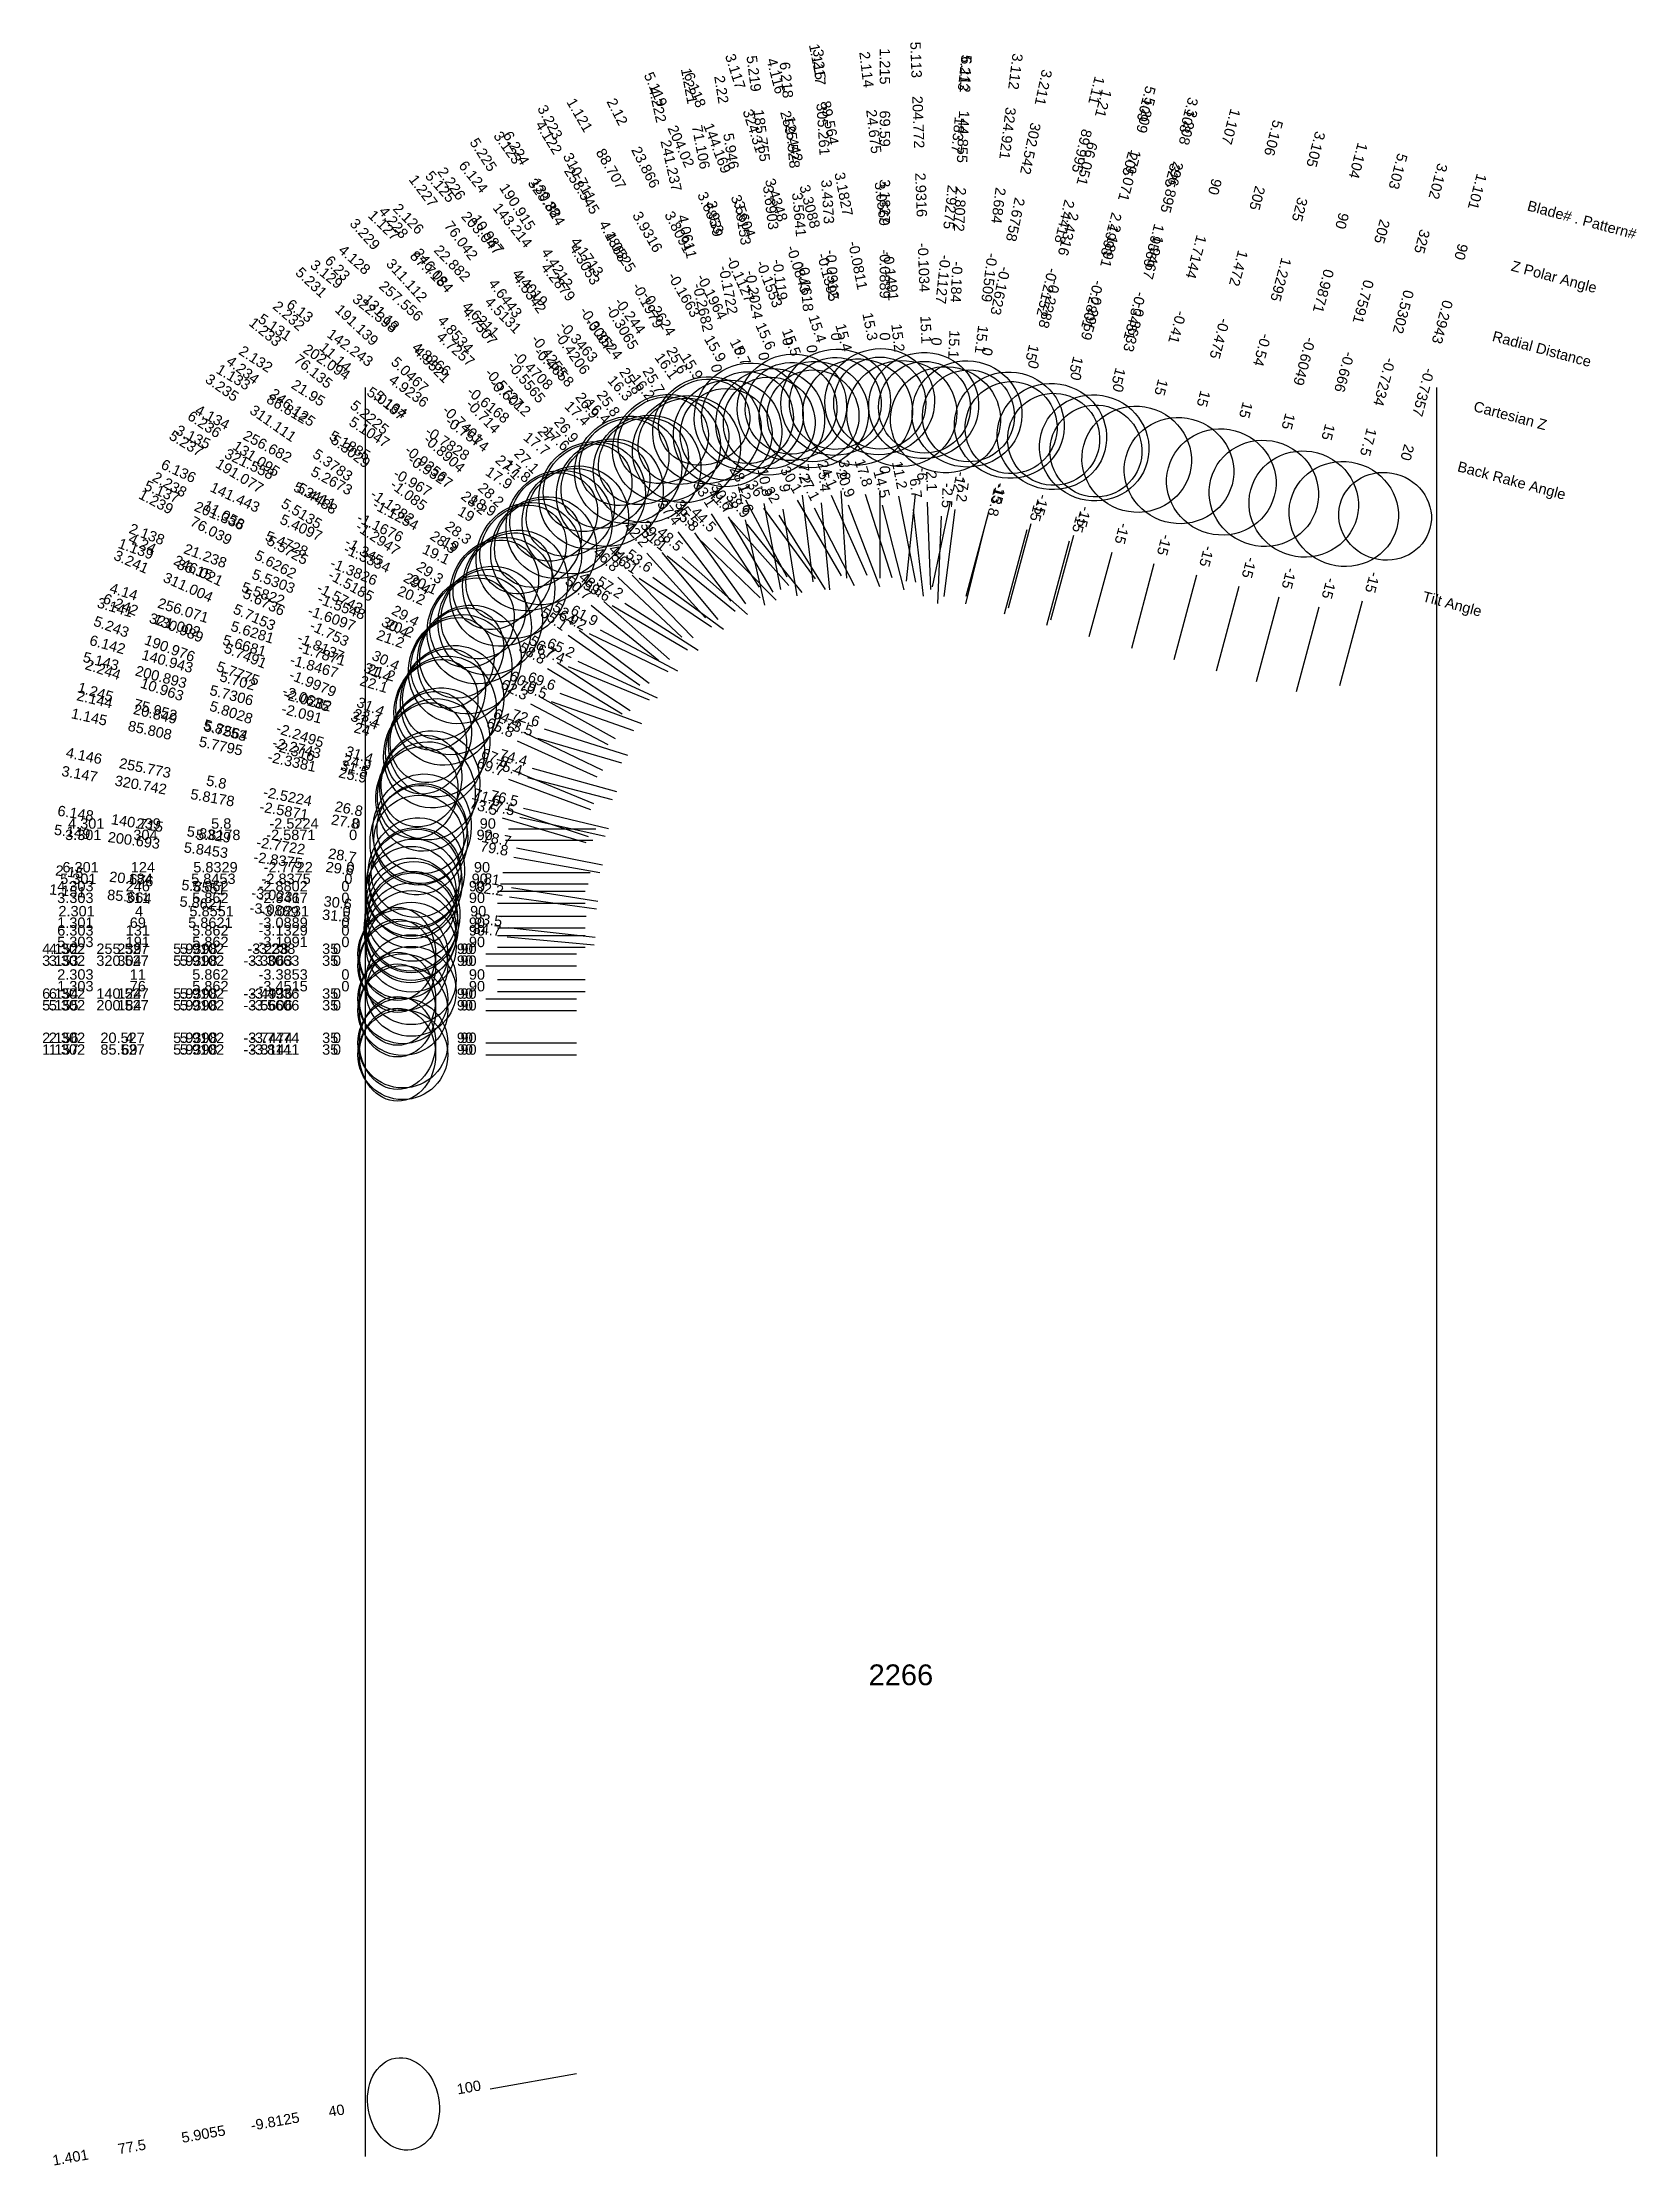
# Model space of a CAD drawing. Header units: inches. Extents: x 28 to 37.1, y 7.8 to 20.
import ezdxf
from ezdxf.enums import TextEntityAlignment as Align

# ---------------------------------------------------------------- set-up
doc = ezdxf.new("R2010")
doc.units = ezdxf.units.IN
doc.header["$MEASUREMENT"] = 0
for name, color, linetype, true_color in [('Blade_1', 30, 'Continuous', 0xff7f00), ('Blade_2', 7, 'Continuous', 0xcccc00), ('Blade_3', 7, 'Continuous', 0x00cc00), ('Blade_4', 7, 'Continuous', 0x00cccc), ('Blade_5', 7, 'Continuous', 0x0066cc), ('Blade_6', 190, 'Continuous', 0x7f00ff)]:
    doc.layers.add(name, color=color, linetype=linetype, true_color=true_color)
doc.styles.get("Standard").update_dxf_attribs({"font": 'arial.ttf'})

msp = doc.modelspace()

# ---------------------------------------------------------------- linework, layer by layer
for p, q in [((29.875, 18), (29.875, 7.888)), ((29.875, 18), (29.875, 7.888)), ((36, 18), (36, 7.888))]:
    msp.add_line(p, q)
at = {"layer": 'Blade_1'}
for p, q in [((32.345, 17.357), (32.596, 16.924)), ((32.817, 17.411), (32.817, 16.911)), ((32.925, 17.378), (33.022, 16.888)), ((32.155, 17.337), (32.249, 16.846)), ((33.427, 17.249), (33.308, 16.763)), ((33.439, 17.288), (33.31, 16.805)), ((31.662, 17.175), (31.966, 16.778)), ((31.774, 17.145), (32.133, 16.797)), ((34.143, 17.057), (34.013, 16.574)), ((31.167, 16.756), (31.554, 16.439)), ((31.287, 16.754), (31.718, 16.501)), ((34.87, 16.862), (34.741, 16.379)), ((35.575, 16.778), (35.446, 16.295)), ((30.82, 16.192), (31.263, 15.96)), ((30.938, 16.206), (31.409, 16.039)), ((30.658, 15.541), (31.137, 15.4)), ((30.759, 15.543), (31.247, 15.435)), ((30.632, 14.911), (31.132, 14.911)), ((30.687, 14.86), (31.185, 14.815)), ((30.632, 14.548), (31.132, 14.548)), ((30.564, 14.186), (31.064, 14.186)), ((30.584, 14.186), (31.084, 14.186)), ((30.59, 8.275), (31.083, 8.362))]:
    msp.add_line(p, q, dxfattribs=at)
for centre, major_axis, ratio in [((32.817, 17.919), (0.308, 0.061), 0.964649), ((32.068, 17.834), (0.272, 0.158), 0.961978), ((32.061, 17.828), (0.258, 0.049), 1), ((32.817, 17.911), (0.263, 0), 1), ((33.558, 17.785), (0.305, -0.075), 0.965911), ((33.568, 17.771), (0.254, -0.068), 1), ((31.379, 17.529), (0.219, 0.225), 0.953996), ((31.356, 17.574), (0.211, 0.162), 0.892001), ((34.286, 17.59), (0.303, -0.081), 0.965926), ((35.013, 17.395), (0.303, -0.081), 0.965926), ((35.706, 17.264), (0.257, -0.069), 0.939693), ((30.811, 17.033), (0.159, 0.271), 0.945791), ((30.778, 17.074), (0.168, 0.206), 0.88121), ((30.418, 16.39), (0.105, 0.296), 0.932598), ((30.374, 16.426), (0.123, 0.236), 0.862668), ((30.22, 15.662), (0.068, 0.307), 0.899758), ((30.175, 15.684), (0.075, 0.255), 0.852955), ((30.138, 14.911), (0.029, 0.313), 0.852424), ((30.138, 14.911), (0, 0.257), 1), ((30.138, 14.548), (0, 0.257), 1), ((30.06, 14.186), (0, 0.266), 0.819152), ((30.09, 14.186), (0, 0.257), 1), ((30.094, 8.188), (-0.046, 0.262), 0.766045)]:
    msp.add_ellipse(centre, major_axis=major_axis, ratio=ratio, dxfattribs=at)
at = {"layer": 'Blade_2'}
for p, q in [((32.263, 17.304), (32.342, 16.81)), ((32.442, 17.313), (32.67, 16.868)), ((33.008, 17.303), (33.066, 16.807)), ((31.758, 17.17), (32.049, 16.763)), ((31.873, 17.141), (32.224, 16.784)), ((31.24, 16.776), (31.615, 16.445)), ((31.359, 16.768), (31.779, 16.498)), ((30.867, 16.236), (31.304, 15.993)), ((30.987, 16.253), (31.455, 16.079)), ((30.675, 15.592), (31.149, 15.434)), ((30.78, 15.596), (31.266, 15.479)), ((30.639, 14.977), (31.139, 14.977)), ((30.693, 14.914), (31.19, 14.857)), ((30.632, 14.615), (31.132, 14.615)), ((30.564, 14.253), (31.064, 14.253)), ((30.584, 14.253), (31.084, 14.253))]:
    msp.add_line(p, q, dxfattribs=at)
for centre, major_axis, ratio in [((32.191, 17.804), (0.279, 0.143), 0.96249), ((32.943, 17.851), (0.312, 0.037), 0.964979), ((32.185, 17.798), (0.259, 0.041), 1), ((31.487, 17.534), (0.224, 0.22), 0.959201), ((31.466, 17.579), (0.216, 0.155), 0.899998), ((30.895, 17.067), (0.17, 0.264), 0.946305), ((30.863, 17.11), (0.176, 0.199), 0.88169), ((30.47, 16.445), (0.109, 0.294), 0.938408), ((30.427, 16.482), (0.13, 0.232), 0.871205), ((30.244, 15.726), (0.074, 0.305), 0.90677), ((30.197, 15.75), (0.084, 0.252), 0.853104), ((30.145, 14.977), (0.036, 0.312), 0.860929), ((30.145, 14.977), (0, 0.257), 1), ((30.138, 14.615), (0, 0.257), 1), ((30.09, 14.253), (0, 0.257), 1), ((30.06, 14.253), (0, 0.266), 0.819152)]:
    msp.add_ellipse(centre, major_axis=major_axis, ratio=ratio, dxfattribs=at)
at = {"layer": 'Blade_3'}
for p, q in [((32.05, 17.358), (32.285, 16.917)), ((32.594, 17.41), (32.626, 16.911)), ((32.733, 17.39), (32.886, 16.914)), ((32.153, 17.31), (32.447, 16.906)), ((33.22, 17.349), (33.116, 16.86)), ((33.247, 17.302), (33.184, 16.806)), ((33.9, 17.122), (33.771, 16.639)), ((33.924, 17.154), (33.794, 16.671)), ((31.485, 17.054), (31.82, 16.684)), ((31.602, 17.037), (31.991, 16.722)), ((34.628, 16.927), (34.498, 16.444)), ((35.327, 16.744), (35.198, 16.261)), ((31.035, 16.584), (31.445, 16.298)), ((31.156, 16.593), (31.606, 16.376)), ((30.744, 15.98), (31.2, 15.775)), ((30.861, 15.996), (31.34, 15.854)), ((30.677, 15.413), (31.177, 15.413)), ((30.725, 15.315), (31.217, 15.227)), ((30.632, 15.053), (31.132, 15.053)), ((30.564, 14.694), (31.064, 14.694)), ((30.584, 14.694), (31.084, 14.694))]:
    msp.add_line(p, q, dxfattribs=at)
for centre, major_axis, ratio in [((32.565, 17.916), (0.299, 0.096), 0.963879), ((31.829, 17.756), (0.254, 0.185), 0.960901), ((32.563, 17.909), (0.262, 0.017), 1), ((33.316, 17.849), (0.312, -0.039), 0.965697), ((33.324, 17.838), (0.257, -0.055), 1), ((31.813, 17.802), (0.235, 0.125), 0.901593), ((34.043, 17.655), (0.303, -0.081), 0.965926), ((34.053, 17.637), (0.254, -0.068), 1), ((31.173, 17.383), (0.197, 0.244), 0.952855), ((34.77, 17.46), (0.303, -0.081), 0.965926), ((31.147, 17.427), (0.197, 0.179), 0.890934), ((35.47, 17.277), (0.303, -0.081), 0.953717), ((30.659, 16.832), (0.136, 0.283), 0.944827), ((30.622, 16.872), (0.152, 0.218), 0.880312), ((30.332, 16.153), (0.089, 0.301), 0.926275), ((30.285, 16.186), (0.109, 0.243), 0.85366), ((30.182, 15.413), (0.056, 0.309), 0.884975), ((30.182, 15.413), (0, 0.257), 1), ((30.138, 15.053), (0, 0.257), 1), ((30.09, 14.694), (0, 0.257), 1), ((30.06, 14.694), (0, 0.266), 0.819152)]:
    msp.add_ellipse(centre, major_axis=major_axis, ratio=ratio, dxfattribs=at)
at = {"layer": 'Blade_4'}
for p, q in [((32.048, 17.244), (32.158, 16.756)), ((32.24, 17.27), (32.505, 16.846)), ((32.83, 17.327), (32.955, 16.843)), ((31.572, 17.057), (31.892, 16.673)), ((31.687, 17.033), (32.061, 16.702)), ((31.099, 16.612), (31.498, 16.31)), ((31.219, 16.615), (31.661, 16.38)), ((30.78, 16.029), (31.231, 15.813)), ((30.898, 16.048), (31.375, 15.898)), ((30.694, 15.478), (31.194, 15.478)), ((30.741, 15.369), (31.231, 15.271)), ((30.632, 15.12), (31.132, 15.12)), ((30.564, 14.762), (31.064, 14.762)), ((30.584, 14.762), (31.084, 14.762))]:
    msp.add_line(p, q, dxfattribs=at)
for centre, major_axis, ratio in [((31.947, 17.738), (0.266, 0.166), 0.96195), ((32.691, 17.86), (0.304, 0.079), 0.964282), ((31.939, 17.732), (0.256, 0.057), 1), ((31.274, 17.399), (0.208, 0.235), 0.953423), ((31.249, 17.444), (0.204, 0.17), 0.891465), ((30.733, 16.875), (0.148, 0.277), 0.945296), ((30.697, 16.915), (0.16, 0.212), 0.88075), ((30.372, 16.213), (0.094, 0.3), 0.932289), ((30.326, 16.247), (0.115, 0.24), 0.862382), ((30.2, 15.478), (0.062, 0.308), 0.892492), ((30.2, 15.478), (0, 0.257), 1), ((30.138, 15.12), (0, 0.257), 1), ((30.09, 14.762), (0, 0.257), 1), ((30.06, 14.762), (0, 0.266), 0.819152)]:
    msp.add_ellipse(centre, major_axis=major_axis, ratio=ratio, dxfattribs=at)
at = {"layer": 'Blade_5'}
for p, q in [((32.373, 17.385), (32.435, 16.889)), ((32.539, 17.384), (32.743, 16.927)), ((33.02, 17.39), (32.968, 16.893)), ((31.854, 17.277), (32.127, 16.858)), ((31.965, 17.242), (32.298, 16.869)), ((33.089, 17.345), (33.108, 16.846)), ((33.658, 17.187), (33.529, 16.704)), ((33.681, 17.221), (33.552, 16.738)), ((34.385, 16.992), (34.256, 16.509)), ((31.32, 16.915), (31.685, 16.573)), ((31.441, 16.91), (31.856, 16.631)), ((35.098, 16.801), (34.969, 16.318)), ((30.917, 16.394), (31.345, 16.135)), ((31.036, 16.406), (31.498, 16.214)), ((30.695, 15.762), (31.164, 15.588)), ((30.803, 15.77), (31.287, 15.644)), ((30.649, 15.162), (31.149, 15.162)), ((30.701, 15.088), (31.197, 15.02)), ((30.632, 14.801), (31.132, 14.801)), ((30.564, 14.439), (31.064, 14.439)), ((30.584, 14.439), (31.084, 14.439))]:
    msp.add_line(p, q, dxfattribs=at)
for centre, major_axis, ratio in [((32.315, 17.887), (0.287, 0.128), 0.962979), ((33.068, 17.897), (0.314, 0.012), 0.965266), ((32.31, 17.881), (0.26, 0.033), 1), ((33.073, 17.887), (0.261, -0.027), 1), ((31.598, 17.654), (0.234, 0.209), 0.959774), ((31.579, 17.699), (0.223, 0.145), 0.900536), ((33.801, 17.72), (0.303, -0.081), 0.965926), ((33.811, 17.704), (0.254, -0.068), 1), ((34.528, 17.525), (0.303, -0.081), 0.965926), ((35.241, 17.334), (0.303, -0.081), 0.965926), ((30.984, 17.217), (0.175, 0.261), 0.95175), ((30.953, 17.26), (0.182, 0.194), 0.8899), ((30.527, 16.617), (0.121, 0.29), 0.938788), ((30.486, 16.655), (0.138, 0.227), 0.871558), ((30.269, 15.909), (0.079, 0.304), 0.913525), ((30.223, 15.937), (0.092, 0.249), 0.853267), ((30.155, 15.162), (0.043, 0.311), 0.869192), ((30.155, 15.162), (0, 0.257), 1), ((30.138, 14.801), (0, 0.257), 1), ((30.09, 14.439), (0, 0.257), 1), ((30.06, 14.439), (0, 0.266), 0.819152)]:
    msp.add_ellipse(centre, major_axis=major_axis, ratio=ratio, dxfattribs=at)
at = {"layer": 'Blade_6'}
for p, q in [((31.951, 17.26), (32.205, 16.83)), ((32.483, 17.34), (32.53, 16.843)), ((32.637, 17.33), (32.815, 16.863)), ((33.169, 17.265), (33.147, 16.766)), ((32.058, 17.218), (32.372, 16.829)), ((31.401, 16.927), (31.751, 16.57)), ((31.52, 16.915), (31.923, 16.619)), ((30.972, 16.429), (31.39, 16.154)), ((31.091, 16.435), (31.545, 16.226)), ((30.717, 15.812), (31.18, 15.622)), ((30.829, 15.824), (31.311, 15.69)), ((30.662, 15.228), (31.162, 15.228)), ((30.712, 15.141), (31.206, 15.063)), ((30.632, 14.867), (31.132, 14.867)), ((30.564, 14.506), (31.064, 14.506)), ((30.584, 14.506), (31.084, 14.506))]:
    msp.add_line(p, q, dxfattribs=at)
for centre, major_axis, ratio in [((32.44, 17.845), (0.293, 0.112), 0.963443), ((32.436, 17.838), (0.261, 0.025), 1), ((33.193, 17.816), (0.314, -0.014), 0.965507), ((31.712, 17.648), (0.244, 0.197), 0.960341), ((31.695, 17.693), (0.229, 0.135), 0.901068), ((31.076, 17.243), (0.186, 0.253), 0.952295), ((31.048, 17.286), (0.19, 0.186), 0.89041), ((30.59, 16.667), (0.132, 0.285), 0.939202), ((30.551, 16.705), (0.146, 0.222), 0.871942), ((30.298, 15.972), (0.084, 0.302), 0.920021), ((30.251, 16.002), (0.101, 0.246), 0.853447), ((30.167, 15.228), (0.049, 0.31), 0.877207), ((30.167, 15.228), (0, 0.257), 1), ((30.138, 14.867), (0, 0.257), 1), ((30.09, 14.506), (0, 0.257), 1), ((30.06, 14.506), (0, 0.266), 0.819152)]:
    msp.add_ellipse(centre, major_axis=major_axis, ratio=ratio, dxfattribs=at)

# ---------------------------------------------------------------- texts
for s, height, p in [('Blade# . Pattern#', 0.05937, (36.522, 19.042)), ('Z Polar Angle', 0.05937, (36.43, 18.698)), ('Radial Distance', 0.05937, (36.322, 18.296)), ('Cartesian Z', 0.05937, (36.215, 17.895)), ('Back Rake Angle', 0.05937, (36.123, 17.551)), ('Tilt Angle', 0.0594, (35.923, 16.808))]:
    msp.add_text(s, height=height, rotation=345).set_placement(p, align=Align.MIDDLE_LEFT)
msp.add_text('2266', height=0.1187).set_placement((32.938, 10.641), align=Align.MIDDLE_CENTER)
at = {"layer": 'Blade_1'}
for s, rotation, p in [('1.115', 281.2458, (32.432, 19.857)), ('1.215', 270, (32.817, 19.836)), ('1.221', 280.83, (31.699, 19.719)), ('1.11', 256.2401, (34.028, 19.705)), ('1.21', 255, (34.067, 19.631)), ('1.121', 300.1405, (31.076, 19.543)), ('89.564', 281.2458, (32.501, 19.508)), ('69.59', 270, (32.817, 19.48)), ('1.107', 255, (34.797, 19.499)), ('71.106', 280.83, (31.766, 19.369)), ('89.995', 256.2401, (33.944, 19.359)), ('88.707', 300.1405, (31.255, 19.235)), ('66.051', 255, (33.974, 19.287)), ('1.104', 255, (35.524, 19.304)), ('1.227', 307.4223, (30.184, 19.106)), ('3.1827', 281.2458, (32.582, 19.1)), ('3.1827', 270, (32.817, 19.064)), ('90', 255, (34.705, 19.155)), ('1.101', 255, (36.205, 19.127)), ('3.939', 280.83, (31.844, 18.96)), ('2.4418', 256.2401, (33.845, 18.955)), ('1.127', 315.8313, (29.961, 18.906)), ('76.042', 307.4223, (30.4, 18.823)), ('3.9316', 300.1405, (31.464, 18.875)), ('2.4316', 255, (33.867, 18.885)), ('90', 255, (35.432, 18.96)), ('-0.0811', 281.2458, (32.663, 18.693)), ('1.7144', 255, (34.597, 18.754)), ('90', 255, (36.113, 18.783)), ('87.718', 315.8313, (30.217, 18.658)), ('-0.1722', 280.83, (31.922, 18.552)), ('-0.0889', 270, (32.817, 18.649)), ('4.6443', 307.4223, (30.653, 18.493)), ('-0.1663', 300.1405, (31.672, 18.516)), ('-0.2152', 256.2401, (33.746, 18.551)), ('-0.2288', 255, (33.759, 18.484)), ('0.9871', 255, (35.325, 18.559)), ('4.6211', 315.8313, (30.515, 18.369)), ('0.2943', 255, (36.005, 18.382)), ('1.233', 320.7294, (29.285, 18.295)), ('15.3', 281.2458, (32.733, 18.343)), ('-0.41', 255, (34.49, 18.352)), ('-0.4255', 307.4223, (30.905, 18.163)), ('15.9', 300.1405, (31.851, 18.208)), ('0', 280.83, (31.989, 18.202)), ('0', 270, (32.817, 18.292)), ('15', 256.2401, (33.661, 18.205)), ('-0.6049', 255, (35.217, 18.157)), ('1.133', 329.5857, (29.107, 18.034)), ('76.135', 320.7294, (29.56, 18.07)), ('-0.4708', 315.8313, (30.813, 18.079)), ('0', 255, (33.667, 18.139)), ('-0.7357', 255, (35.897, 17.98)), ('26.9', 307.4223, (31.122, 17.88)), ('15', 255, (34.398, 18.008)), ('86.812', 329.5857, (29.414, 17.853)), ('5.2225', 320.7294, (29.882, 17.807)), ('17.4', 315.8313, (31.068, 17.831)), ('15', 255, (35.125, 17.813)), ('5.1885', 329.5857, (29.773, 17.643)), ('-0.9256', 320.7294, (30.204, 17.543)), ('20', 255, (35.805, 17.636)), ('-0.967', 329.5857, (30.131, 17.432)), ('10.8', 280.83, (32.133, 17.453)), ('30.1', 300.1405, (32.286, 17.459)), ('0', 270, (32.817, 17.53)), ('11.2', 281.2458, (32.902, 17.494)), ('1.239', 332.341, (28.666, 17.321)), ('28.2', 320.7294, (30.48, 17.318)), ('37.4', 307.4223, (31.59, 17.269)), ('-13.8', 256.2401, (33.455, 17.364)), ('-15', 255, (33.47, 17.403)), ('76.039', 332.341, (28.981, 17.156)), ('19', 329.5857, (30.438, 17.252)), ('45.8', 315.8313, (31.689, 17.228)), ('1.139', 340.4908, (28.555, 17.05)), ('-15', 255, (34.174, 17.172)), ('86.15', 340.4908, (28.891, 16.931)), ('5.6262', 332.341, (29.349, 16.963)), ('-15', 255, (34.901, 16.977)), ('5.5822', 340.4908, (29.282, 16.793)), ('50.7', 320.7294, (31.075, 16.831)), ('59.6', 329.5857, (31.185, 16.814)), ('-15', 255, (35.606, 16.893)), ('-1.5743', 332.341, (29.717, 16.77)), ('-1.6097', 340.4908, (29.674, 16.654)), ('30.4', 332.341, (30.033, 16.604)), ('21.2', 340.4908, (30.01, 16.535)), ('1.245', 343.5349, (28.325, 16.231)), ('62.3', 332.341, (30.715, 16.247)), ('70.5', 340.4908, (30.826, 16.246)), ('1.145', 347.5371, (28.291, 16.088)), ('75.952', 343.5349, (28.667, 16.13)), ('85.808', 347.5371, (28.638, 16.012)), ('5.8253', 343.5349, (29.066, 16.012)), ('5.7795', 347.5371, (29.044, 15.922)), ('-2.3381', 347.5371, (29.45, 15.832)), ('-2.316', 343.5349, (29.464, 15.894)), ('25.9', 347.5371, (29.798, 15.755)), ('31.5', 343.5349, (29.806, 15.793)), ('73.5', 343.5349, (30.544, 15.575)), ('77.5', 347.5371, (30.643, 15.569)), ('1.151', 354.7331, (28.17, 15.093)), ('85.664', 354.7331, (28.524, 15.06)), ('5.8621', 354.7331, (28.938, 15.022)), ('-3.0889', 354.7331, (29.352, 14.984)), ('1.301', 360, (28.218, 14.911)), ('69', 360, (28.575, 14.911)), ('5.8621', 360, (28.99, 14.911)), ('-3.0889', 360, (29.406, 14.911)), ('31.5', 354.7331, (29.707, 14.951)), ('0', 360, (29.762, 14.911)), ('90', 360, (30.514, 14.911)), ('84.7', 354.7331, (30.569, 14.871)), ('1.303', 360, (28.218, 14.548)), ('76', 360, (28.575, 14.548)), ('5.862', 360, (28.99, 14.548)), ('-3.4515', 360, (29.406, 14.548)), ('0', 360, (29.762, 14.548)), ('90', 360, (30.514, 14.548)), ('1.157', 360, (28.132, 14.186)), ('1.302', 360, (28.17, 14.186)), ('85.527', 360, (28.488, 14.186)), ('69', 360, (28.527, 14.186)), ('5.9398', 360, (28.904, 14.186)), ('5.9102', 360, (28.942, 14.186)), ('-3.8141', 360, (29.319, 14.186)), ('-3.8141', 360, (29.358, 14.186)), ('35', 360, (29.675, 14.186)), ('0', 360, (29.714, 14.186)), ('90', 360, (30.445, 14.186)), ('90', 360, (30.466, 14.186)), ('100', 10, (30.473, 8.254)), ('-9.8125', 10, (29.365, 8.059)), ('40', 10, (29.716, 8.121)), ('5.9055', 10, (28.955, 7.987)), ('1.401', 10, (28.195, 7.853)), ('77.5', 10, (28.546, 7.914))]:
    msp.add_text(s, height=0.0594, rotation=rotation, dxfattribs=at).set_placement(p, align=Align.CENTER)
at = {"layer": 'Blade_2'}
for s, rotation, p in [('2.114', 276.7145, (32.712, 19.814)), ('2.22', 279.03, (31.883, 19.699)), ('2.12', 297.125, (31.29, 19.563)), ('24.675', 276.7145, (32.754, 19.46)), ('5.946', 279.03, (31.938, 19.347)), ('23.866', 297.125, (31.452, 19.246)), ('2.226', 305.5387, (30.345, 19.149)), ('3.8153', 279.03, (32.004, 18.936)), ('3.0569', 276.7145, (32.802, 19.047)), ('2.126', 314.4832, (30.102, 18.944)), ('10.987', 305.5387, (30.552, 18.859)), ('3.8091', 297.125, (31.642, 18.876)), ('22.882', 314.4832, (30.352, 18.69)), ('-0.1491', 276.7145, (32.851, 18.634)), ('4.5342', 305.5387, (30.793, 18.521)), ('-0.1964', 297.125, (31.831, 18.506)), ('-0.2024', 279.03, (32.069, 18.526)), ('2.232', 318.4899, (29.419, 18.388)), ('4.5131', 314.4832, (30.643, 18.394)), ('15.2', 276.7145, (32.892, 18.281)), ('2.132', 327.1882, (29.234, 18.138)), ('11.14', 318.4899, (29.686, 18.152)), ('-0.4658', 314.4832, (30.934, 18.097)), ('-0.4206', 305.5387, (31.035, 18.182)), ('15.7', 297.125, (31.994, 18.189)), ('0', 279.03, (32.125, 18.174)), ('21.95', 327.1882, (29.534, 17.945)), ('5.137', 318.4899, (29.997, 17.876)), ('25.8', 305.5387, (31.242, 17.892)), ('16.4', 314.4832, (31.184, 17.843)), ('5.1047', 327.1882, (29.883, 17.72)), ('-0.9327', 327.1882, (30.232, 17.495)), ('-0.8904', 318.4899, (30.308, 17.601)), ('2.238', 330.8665, (28.743, 17.42)), ('27.1', 297.125, (32.388, 17.418)), ('6.7', 276.7145, (32.994, 17.421)), ('18.9', 327.1882, (30.532, 17.302)), ('28.2', 318.4899, (30.575, 17.365)), ('35.5', 305.5387, (31.689, 17.266)), ('9', 279.03, (32.245, 17.421)), ('11.058', 330.8665, (29.054, 17.247)), ('44.5', 314.4832, (31.79, 17.225)), ('2.138', 339.5928, (28.617, 17.134)), ('5.5725', 330.8665, (29.417, 17.045)), ('21.238', 339.5928, (28.951, 17.01)), ('5.5303', 339.5928, (29.341, 16.865)), ('-1.5185', 330.8665, (29.78, 16.842)), ('48.5', 318.4899, (31.151, 16.855)), ('57.2', 327.1882, (31.259, 16.833)), ('-1.5548', 339.5928, (29.73, 16.72)), ('29.4', 330.8665, (30.091, 16.669)), ('20.2', 339.5928, (30.064, 16.596)), ('2.244', 341.6202, (28.367, 16.359)), ('2.144', 346.4509, (28.322, 16.189)), ('10.963', 341.6202, (28.705, 16.246)), ('60.9', 330.8665, (30.764, 16.294)), ('69.6', 339.5928, (30.875, 16.294)), ('20.849', 346.4509, (28.668, 16.105)), ('5.8028', 341.6202, (29.1, 16.115)), ('5.7564', 346.4509, (29.072, 16.008)), ('-2.2495', 341.6202, (29.494, 15.984)), ('-2.2743', 346.4509, (29.477, 15.911)), ('24.9', 346.4509, (29.823, 15.827)), ('31.4', 341.6202, (29.832, 15.872)), ('71.6', 341.6202, (30.562, 15.629)), ('76.5', 346.4509, (30.664, 15.624)), ('2.15', 353.4597, (28.181, 15.202)), ('20.676', 353.4597, (28.535, 15.161)), ('5.8551', 353.4597, (28.948, 15.114)), ('-3.0231', 353.4597, (29.361, 15.067)), ('30.6', 353.4597, (29.715, 15.026)), ('2.301', 360, (28.225, 14.977)), ('4', 360, (28.582, 14.977)), ('5.8551', 360, (28.997, 14.977)), ('-3.0231', 360, (29.413, 14.977)), ('0', 360, (29.769, 14.977)), ('90', 360, (30.521, 14.977)), ('83.5', 353.4597, (30.575, 14.928)), ('2.303', 360, (28.218, 14.615)), ('11', 360, (28.575, 14.615)), ('5.862', 360, (28.99, 14.615)), ('-3.3853', 360, (29.406, 14.615)), ('0', 360, (29.762, 14.615)), ('90', 360, (30.514, 14.615)), ('2.156', 360, (28.132, 14.253)), ('2.302', 360, (28.17, 14.253)), ('20.527', 360, (28.488, 14.253)), ('4', 360, (28.527, 14.253)), ('5.9398', 360, (28.904, 14.253)), ('5.9102', 360, (28.942, 14.253)), ('-3.7474', 360, (29.319, 14.253)), ('-3.7474', 360, (29.358, 14.253)), ('35', 360, (29.675, 14.253)), ('0', 360, (29.714, 14.253)), ('90', 360, (30.445, 14.253)), ('90', 360, (30.466, 14.253))]:
    msp.add_text(s, height=0.0594, rotation=rotation, dxfattribs=at).set_placement(p, align=Align.CENTER)
at = {"layer": 'Blade_3'}
for s, rotation, p in [('3.117', 287.7516, (31.963, 19.798)), ('3.217', 273.61, (32.442, 19.83)), ('3.112', 262.8036, (33.564, 19.81)), ('3.211', 258, (33.724, 19.721)), ('3.223', 298.0609, (30.906, 19.504)), ('324.31', 287.7516, (32.071, 19.459)), ('305.261', 273.61, (32.464, 19.474)), ('324.921', 262.8036, (33.519, 19.457)), ('3.208', 255, (34.552, 19.496)), ('3.108', 255, (34.555, 19.564)), ('3.123', 306.0269, (30.666, 19.354)), ('302.542', 258, (33.65, 19.372)), ('3.105', 255, (35.282, 19.369)), ('310.711', 298.0609, (31.074, 19.19)), ('323.38', 306.0269, (30.876, 19.066)), ('3.4348', 287.7516, (32.198, 19.063)), ('3.4373', 273.61, (32.49, 19.06)), ('296.895', 255, (34.459, 19.152)), ('325', 255, (34.462, 19.22)), ('3.102', 255, (35.981, 19.186)), ('2.684', 262.8036, (33.467, 19.044)), ('2.6758', 258, (33.564, 18.966)), ('325', 255, (35.19, 19.025)), ('3.229', 312.1727, (29.852, 18.857)), ('4.1868', 298.0609, (31.269, 18.823)), ('1.9569', 255, (34.355, 18.818)), ('4.1713', 306.0269, (31.12, 18.73)), ('1.9467', 255, (34.352, 18.751)), ('325', 255, (35.889, 18.842)), ('3.129', 321.0595, (29.636, 18.625)), ('311.112', 312.1727, (30.091, 18.593)), ('-0.0843', 287.7516, (32.325, 18.667)), ('-0.0912', 273.61, (32.516, 18.645)), ('-0.1509', 262.8036, (33.415, 18.632)), ('1.2295', 255, (35.082, 18.624)), ('-0.1979', 298.0609, (31.465, 18.456)), ('-0.1623', 258, (33.478, 18.559)), ('322.398', 321.0595, (29.913, 18.402)), ('-0.244', 306.0269, (31.365, 18.394)), ('-0.3633', 255, (34.244, 18.349)), ('-0.3451', 255, (34.247, 18.417)), ('0.5302', 255, (35.782, 18.44)), ('4.8534', 312.1727, (30.37, 18.285)), ('15.4', 287.7516, (32.433, 18.328)), ('15.1', 262.8036, (33.37, 18.278)), ('4.8266', 321.0595, (30.236, 18.14)), ('25.6', 298.0609, (31.632, 18.142)), ('0', 273.61, (32.539, 18.289)), ('0', 258, (33.403, 18.211)), ('-0.54', 255, (34.975, 18.222)), ('-0.5727', 312.1727, (30.649, 17.976)), ('16.1', 306.0269, (31.574, 18.106)), ('15', 255, (34.155, 18.073)), ('-0.7234', 255, (35.674, 18.039)), ('3.235', 325.1127, (29.04, 17.975)), ('-0.6168', 321.0595, (30.56, 17.879)), ('0', 255, (34.152, 18.005)), ('311.111', 325.1127, (29.332, 17.771)), ('15', 255, (34.882, 17.878)), ('3.135', 334.2456, (28.879, 17.691)), ('17.7', 321.0595, (30.837, 17.655)), ('27', 312.1727, (30.888, 17.712)), ('17.5', 255, (35.582, 17.695)), ('321.558', 334.2456, (29.2, 17.536)), ('5.3783', 325.1127, (29.673, 17.533)), ('28.1', 298.0609, (31.994, 17.463)), ('3.6', 273.61, (32.587, 17.528)), ('17.8', 287.7516, (32.697, 17.504)), ('-12', 258, (33.245, 17.465)), ('-7.2', 262.8036, (33.262, 17.42)), ('5.3411', 334.2456, (29.574, 17.356)), ('-1.1282', 325.1127, (30.014, 17.296)), ('36', 306.0269, (32.083, 17.406)), ('-1.1676', 334.2456, (29.948, 17.175)), ('-15', 255, (33.931, 17.237)), ('-15', 255, (33.955, 17.268)), ('28.3', 325.1127, (30.306, 17.092)), ('42.2', 312.1727, (31.405, 17.142)), ('51.1', 321.0595, (31.51, 17.111)), ('3.241', 335.8028, (28.526, 16.977)), ('19.1', 334.2456, (30.269, 17.02)), ('-15', 255, (34.658, 17.042)), ('311.004', 335.8028, (28.851, 16.831)), ('-15', 255, (35.358, 16.859)), ('3.141', 343.4803, (28.437, 16.715)), ('5.7153', 335.8028, (29.23, 16.66)), ('321.002', 343.4803, (28.779, 16.614)), ('55.1', 325.1127, (30.937, 16.652)), ('64.2', 334.2456, (31.049, 16.644)), ('5.6681', 343.4803, (29.177, 16.496)), ('-1.8137', 335.8028, (29.609, 16.49)), ('-1.8467', 343.4803, (29.575, 16.378)), ('31.4', 335.8028, (29.934, 16.344)), ('22.1', 343.4803, (29.917, 16.276)), ('65.8', 335.8028, (30.636, 16.029)), ('73.5', 343.4803, (30.747, 16.03)), ('3.147', 349.813, (28.237, 15.762)), ('320.742', 349.813, (28.587, 15.699)), ('5.8178', 349.813, (28.997, 15.626)), ('-2.5871', 349.813, (29.406, 15.552)), ('27.8', 349.813, (29.756, 15.489)), ('3.301', 360, (28.263, 15.413)), ('304', 360, (28.619, 15.413)), ('5.8178', 360, (29.035, 15.413)), ('-2.5871', 360, (29.45, 15.413)), ('0', 360, (29.806, 15.413)), ('90', 360, (30.558, 15.413)), ('79.8', 349.813, (30.608, 15.336)), ('3.303', 360, (28.218, 15.053)), ('311', 360, (28.575, 15.053)), ('5.862', 360, (28.99, 15.053)), ('-2.9467', 360, (29.406, 15.053)), ('0', 360, (29.762, 15.053)), ('90', 360, (30.514, 15.053)), ('3.153', 360, (28.132, 14.694)), ('3.302', 360, (28.17, 14.694)), ('320.527', 360, (28.488, 14.694)), ('304', 360, (28.527, 14.694)), ('5.9398', 360, (28.904, 14.694)), ('5.9102', 360, (28.942, 14.694)), ('-3.3063', 360, (29.319, 14.694)), ('-3.3063', 360, (29.358, 14.694)), ('35', 360, (29.675, 14.694)), ('0', 360, (29.714, 14.694)), ('90', 360, (30.445, 14.694)), ('90', 360, (30.466, 14.694))]:
    msp.add_text(s, height=0.0594, rotation=rotation, dxfattribs=at).set_placement(p, align=Align.CENTER)
at = {"layer": 'Blade_4'}
for s, rotation, p in [('4.116', 284.528, (32.195, 19.774)), ('4.222', 282.64, (31.518, 19.61)), ('259.442', 284.528, (32.285, 19.429)), ('4.122', 302.0129, (30.9, 19.414)), ('241.237', 282.64, (31.596, 19.262)), ('258.545', 302.0129, (31.089, 19.111)), ('3.3088', 284.528, (32.389, 19.027)), ('4.228', 309.8067, (30.015, 18.925)), ('4.0611', 282.64, (31.687, 18.857)), ('4.0525', 302.0129, (31.309, 18.759)), ('4.128', 318.4634, (29.795, 18.709)), ('246.084', 309.8067, (30.243, 18.651)), ('-0.1395', 284.528, (32.493, 18.624)), ('257.556', 318.4634, (30.061, 18.473)), ('-0.2682', 282.64, (31.777, 18.451)), ('-0.2624', 302.0129, (31.529, 18.407)), ('4.7507', 309.8067, (30.509, 18.332)), ('15.4', 284.528, (32.583, 18.279)), ('4.7257', 318.4634, (30.373, 18.198)), ('4.234', 322.9409, (29.158, 18.077)), ('-0.5565', 309.8067, (30.775, 18.013)), ('15.9', 302.0129, (31.718, 18.105)), ('0', 282.64, (31.855, 18.104)), ('246.125', 322.9409, (29.442, 17.863)), ('-0.6012', 318.4634, (30.684, 17.922)), ('4.134', 331.9422, (28.988, 17.804)), ('256.682', 331.9422, (29.303, 17.637)), ('5.3029', 322.9409, (29.774, 17.612)), ('17.6', 318.4634, (30.95, 17.686)), ('26.9', 309.8067, (31.003, 17.739)), ('5.2673', 331.9422, (29.67, 17.441)), ('14.5', 284.528, (32.8, 17.442)), ('-1.085', 322.9409, (30.106, 17.362)), ('12.6', 282.64, (32.022, 17.36)), ('32', 302.0129, (32.177, 17.371)), ('-1.1254', 331.9422, (30.036, 17.246)), ('28.3', 322.9409, (30.39, 17.147)), ('39.8', 309.8067, (31.496, 17.148)), ('4.24', 334.365, (28.588, 17.081)), ('19', 331.9422, (30.351, 17.078)), ('48.5', 318.4634, (31.598, 17.112)), ('246.021', 334.365, (28.909, 16.927)), ('4.14', 342.5826, (28.486, 16.805)), ('256.071', 342.5826, (28.826, 16.698)), ('5.6736', 334.365, (29.284, 16.747)), ('52.9', 322.9409, (31.004, 16.683)), ('61.9', 331.9422, (31.115, 16.671)), ('5.6281', 342.5826, (29.222, 16.573)), ('-1.753', 334.365, (29.658, 16.568)), ('-1.7871', 342.5826, (29.619, 16.449)), ('21.2', 342.5826, (29.959, 16.342)), ('30.4', 334.365, (29.98, 16.413)), ('64.4', 334.365, (30.673, 16.081)), ('72.6', 342.5826, (30.785, 16.083)), ('4.146', 348.6524, (28.262, 15.866)), ('255.773', 348.6524, (28.611, 15.796)), ('5.8', 348.6524, (29.019, 15.715)), ('-2.5224', 348.6524, (29.426, 15.633)), ('4.301', 360, (28.28, 15.478)), ('239', 360, (28.637, 15.478)), ('5.8', 360, (29.052, 15.478)), ('-2.5224', 360, (29.468, 15.478)), ('26.8', 348.6524, (29.776, 15.563)), ('0', 360, (29.824, 15.478)), ('90', 360, (30.576, 15.478)), ('78.7', 348.6524, (30.624, 15.392)), ('4.303', 360, (28.218, 15.12)), ('246', 360, (28.575, 15.12)), ('5.862', 360, (28.99, 15.12)), ('-2.8802', 360, (29.406, 15.12)), ('0', 360, (29.762, 15.12)), ('90', 360, (30.514, 15.12)), ('4.152', 360, (28.132, 14.762)), ('4.302', 360, (28.17, 14.762)), ('255.527', 360, (28.488, 14.762)), ('239', 360, (28.527, 14.762)), ('5.9398', 360, (28.904, 14.762)), ('5.9102', 360, (28.942, 14.762)), ('-3.238', 360, (29.319, 14.762)), ('-3.238', 360, (29.358, 14.762)), ('35', 360, (29.675, 14.762)), ('0', 360, (29.714, 14.762)), ('90', 360, (30.445, 14.762)), ('90', 360, (30.466, 14.762))]:
    msp.add_text(s, height=0.0594, rotation=rotation, dxfattribs=at).set_placement(p, align=Align.CENTER)
at = {"layer": 'Blade_5'}
for s, rotation, p in [('5.113', 272.132, (32.995, 19.872)), ('5.119', 294.0516, (31.509, 19.692)), ('5.219', 277.22, (32.068, 19.791)), ('5.213', 264, (33.274, 19.802)), ('204.772', 272.132, (33.008, 19.516)), ('5.109', 255, (34.312, 19.629)), ('185.755', 277.22, (32.113, 19.437)), ('183.7', 264, (33.236, 19.447)), ('5.209', 255, (34.309, 19.564)), ('5.225', 303.0809, (30.526, 19.315)), ('204.02', 294.0516, (31.654, 19.367)), ('5.106', 255, (35.04, 19.434)), ('179.071', 255, (34.217, 19.219)), ('205', 255, (34.22, 19.285)), ('5.103', 255, (35.752, 19.243)), ('5.125', 311.7213, (30.283, 19.129)), ('2.9316', 272.132, (33.024, 19.1)), ('190.915', 303.0809, (30.721, 19.017)), ('3.6853', 294.0516, (31.824, 18.987)), ('3.6903', 277.22, (32.165, 19.025)), ('2.9275', 264, (33.193, 19.034)), ('205', 255, (34.947, 19.09)), ('203.047', 311.7213, (30.52, 18.863)), ('2.1891', 255, (34.109, 18.818)), ('2.1993', 255, (34.112, 18.883)), ('205', 255, (35.66, 18.899)), ('-0.1034', 272.132, (33.039, 18.685)), ('4.4212', 303.0809, (30.948, 18.668)), ('-0.1127', 294.0516, (31.993, 18.608)), ('-0.119', 277.22, (32.217, 18.613)), ('-0.1127', 264, (33.15, 18.621)), ('1.472', 255, (34.84, 18.689)), ('5.231', 316.807, (29.547, 18.58)), ('4.4019', 311.7213, (30.796, 18.553)), ('-0.2801', 255, (34.005, 18.482)), ('0.7591', 255, (35.553, 18.498)), ('191.139', 316.807, (29.807, 18.336)), ('-0.3007', 303.0809, (31.174, 18.32)), ('-0.2959', 255, (34.002, 18.416)), ('5.131', 326.1024, (29.343, 18.32)), ('-0.3463', 311.7213, (31.073, 18.243)), ('15.6', 294.0516, (32.138, 18.282)), ('15.1', 272.132, (33.052, 18.329)), ('-0.475', 255, (34.732, 18.287)), ('202.094', 326.1024, (29.639, 18.121)), ('0', 277.22, (32.262, 18.259)), ('0', 264, (33.112, 18.266)), ('5.0467', 316.807, (30.11, 18.052)), ('25.8', 303.0809, (31.369, 18.022)), ('15', 255, (33.913, 18.138)), ('0', 255, (33.91, 18.072)), ('-0.666', 255, (35.445, 18.096)), ('5.0164', 326.1024, (29.984, 17.889)), ('16.3', 311.7213, (31.31, 17.977)), ('15', 255, (34.64, 17.943)), ('-0.7401', 316.807, (30.413, 17.767)), ('5.237', 328.7795, (28.837, 17.655)), ('-0.7828', 326.1024, (30.329, 17.657)), ('15', 255, (35.353, 17.752)), ('27.1', 316.807, (30.673, 17.523)), ('191.077', 328.7795, (29.142, 17.47)), ('17.9', 326.1024, (30.624, 17.459)), ('7.2', 277.22, (32.358, 17.503)), ('24.1', 294.0516, (32.491, 17.492)), ('-6', 264, (33.033, 17.508)), ('2.1', 272.132, (33.084, 17.464)), ('5.137', 337.4142, (28.702, 17.377)), ('5.5135', 328.7795, (29.497, 17.254)), ('33.1', 303.0809, (31.789, 17.377)), ('41.7', 311.7213, (31.886, 17.331)), ('-15', 255, (33.712, 17.336)), ('201.336', 337.4142, (29.031, 17.24)), ('-15', 255, (33.689, 17.302)), ('5.4728', 337.4142, (29.415, 17.08)), ('-1.345', 328.7795, (29.853, 17.039)), ('-15', 255, (34.416, 17.107)), ('-1.3826', 337.4142, (29.799, 16.92)), ('46.8', 316.807, (31.234, 16.997)), ('56.1', 326.1024, (31.343, 16.976)), ('29.4', 328.7795, (30.157, 16.854)), ('-15', 255, (35.129, 16.916)), ('20.2', 337.4142, (30.128, 16.784)), ('5.243', 339.7044, (28.414, 16.605)), ('190.976', 339.7044, (28.748, 16.482)), ('58.8', 328.7795, (30.816, 16.456)), ('67.4', 337.4142, (30.927, 16.451)), ('5.143', 345.4208, (28.357, 16.407)), ('200.893', 345.4208, (28.701, 16.317)), ('5.7775', 339.7044, (29.138, 16.338)), ('5.7306', 345.4208, (29.104, 16.212)), ('-2.0635', 339.7044, (29.528, 16.194)), ('-2.091', 345.4208, (29.506, 16.108)), ('31.4', 339.7044, (29.862, 16.07)), ('24', 345.4208, (29.851, 16.018)), ('69.7', 339.7044, (30.583, 15.803)), ('75.4', 345.4208, (30.688, 15.8)), ('5.149', 352.2196, (28.196, 15.43)), ('200.693', 352.2196, (28.549, 15.382)), ('5.8453', 352.2196, (28.961, 15.326)), ('-2.8375', 352.2196, (29.373, 15.269)), ('5.301', 360, (28.235, 15.162)), ('184', 360, (28.591, 15.162)), ('5.8453', 360, (29.007, 15.162)), ('-2.8375', 360, (29.423, 15.162)), ('29.6', 352.2196, (29.726, 15.221)), ('0', 360, (29.779, 15.162)), ('90', 360, (30.53, 15.162)), ('82.2', 352.2196, (30.583, 15.104)), ('5.303', 360, (28.218, 14.801)), ('191', 360, (28.575, 14.801)), ('5.862', 360, (28.99, 14.801)), ('-3.1991', 360, (29.406, 14.801)), ('0', 360, (29.762, 14.801)), ('90', 360, (30.514, 14.801)), ('5.155', 360, (28.132, 14.439)), ('5.302', 360, (28.17, 14.439)), ('200.527', 360, (28.488, 14.439)), ('184', 360, (28.527, 14.439)), ('5.9398', 360, (28.904, 14.439)), ('5.9102', 360, (28.942, 14.439)), ('-3.5606', 360, (29.319, 14.439)), ('-3.5606', 360, (29.358, 14.439)), ('35', 360, (29.675, 14.439)), ('0', 360, (29.714, 14.439)), ('90', 360, (30.445, 14.439)), ('90', 360, (30.466, 14.439))]:
    msp.add_text(s, height=0.0594, rotation=rotation, dxfattribs=at).set_placement(p, align=Align.CENTER)
at = {"layer": 'Blade_6'}
for s, rotation, p in [('6.118', 290.9327, (31.733, 19.691)), ('6.218', 275.42, (32.254, 19.755)), ('6.112', 267.492, (33.279, 19.791)), ('125.528', 275.42, (32.288, 19.4)), ('144.855', 267.492, (33.264, 19.435)), ('6.224', 300.585, (30.713, 19.354)), ('144.169', 290.9327, (31.861, 19.358)), ('6.124', 308.8996, (30.471, 19.186)), ('130.824', 300.585, (30.895, 19.047)), ('3.5604', 290.9327, (32.009, 18.97)), ('3.5641', 275.42, (32.327, 18.986)), ('2.8072', 267.492, (33.246, 19.019)), ('143.214', 308.8996, (30.695, 18.909)), ('6.23', 314.5008, (29.696, 18.662)), ('4.2879', 308.8996, (30.956, 18.585)), ('4.3053', 300.585, (31.106, 18.689)), ('-0.1553', 290.9327, (32.158, 18.582)), ('-0.1618', 275.42, (32.366, 18.572)), ('-0.184', 267.492, (33.227, 18.604)), ('6.13', 323.6007, (29.485, 18.415)), ('131.13', 314.5008, (29.946, 18.407)), ('-0.3065', 300.585, (31.318, 18.331)), ('142.243', 323.6007, (29.772, 18.204)), ('-0.3524', 308.8996, (31.217, 18.262)), ('15.5', 290.9327, (32.285, 18.249)), ('4.9521', 314.5008, (30.237, 18.111)), ('0', 275.42, (32.4, 18.218)), ('15.1', 267.492, (33.212, 18.248)), ('25.7', 300.585, (31.499, 18.025)), ('4.9236', 323.6007, (30.107, 17.957)), ('16.2', 308.8996, (31.44, 17.984)), ('6.236', 326.6724, (28.94, 17.765)), ('-0.714', 314.5008, (30.528, 17.815)), ('-0.7574', 323.6007, (30.441, 17.711)), ('131.095', 326.6724, (29.237, 17.569)), ('27.1', 314.5008, (30.778, 17.56)), ('6.136', 335.204, (28.796, 17.496)), ('17.8', 323.6007, (30.728, 17.499)), ('5.4', 275.42, (32.472, 17.459)), ('20.9', 290.9327, (32.594, 17.441)), ('141.443', 335.204, (29.119, 17.346)), ('5.4488', 326.6724, (29.585, 17.341)), ('30.6', 300.585, (31.89, 17.362)), ('38.9', 308.8996, (31.984, 17.311)), ('-2.5', 267.492, (33.174, 17.384)), ('5.4097', 335.204, (29.497, 17.172)), ('-1.2947', 326.6724, (29.932, 17.112)), ('-1.3334', 335.204, (29.874, 16.997)), ('29.3', 326.6724, (30.23, 16.917)), ('44.5', 314.5008, (31.318, 17.012)), ('53.6', 323.6007, (31.425, 16.986)), ('20.1', 335.204, (30.197, 16.848)), ('6.242', 337.7656, (28.466, 16.732)), ('130.989', 337.7656, (28.796, 16.597)), ('6.142', 344.43, (28.394, 16.502)), ('5.7491', 337.7656, (29.18, 16.44)), ('56.7', 326.6724, (30.873, 16.494)), ('65.2', 335.204, (30.983, 16.485)), ('140.943', 344.43, (28.737, 16.407)), ('5.702', 344.43, (29.138, 16.295)), ('-2.0282', 344.43, (29.538, 16.184)), ('-1.9979', 337.7656, (29.565, 16.282)), ('23.1', 344.43, (29.881, 16.088)), ('31.4', 337.7656, (29.895, 16.148)), ('67.8', 337.7656, (30.607, 15.856)), ('74.4', 344.43, (30.715, 15.856)), ('6.148', 350.9971, (28.215, 15.537)), ('140.715', 350.9971, (28.567, 15.481)), ('5.8329', 350.9971, (28.977, 15.416)), ('-2.7722', 350.9971, (29.388, 15.351)), ('28.7', 350.9971, (29.74, 15.296)), ('6.301', 360, (28.248, 15.228)), ('124', 360, (28.604, 15.228)), ('5.8329', 360, (29.019, 15.228)), ('-2.7722', 360, (29.435, 15.228)), ('0', 360, (29.791, 15.228)), ('90', 360, (30.543, 15.228)), ('81', 350.9971, (30.595, 15.16)), ('6.303', 360, (28.218, 14.867)), ('131', 360, (28.575, 14.867)), ('5.862', 360, (28.99, 14.867)), ('-3.1329', 360, (29.406, 14.867)), ('0', 360, (29.762, 14.867)), ('90', 360, (30.514, 14.867)), ('6.154', 360, (28.132, 14.506)), ('6.302', 360, (28.17, 14.506)), ('140.527', 360, (28.488, 14.506)), ('124', 360, (28.527, 14.506)), ('5.9398', 360, (28.904, 14.506)), ('5.9102', 360, (28.942, 14.506)), ('-3.4936', 360, (29.319, 14.506)), ('-3.4936', 360, (29.358, 14.506)), ('35', 360, (29.675, 14.506)), ('0', 360, (29.714, 14.506)), ('90', 360, (30.445, 14.506)), ('90', 360, (30.466, 14.506))]:
    msp.add_text(s, height=0.0594, rotation=rotation, dxfattribs=at).set_placement(p, align=Align.CENTER)

doc.saveas('drawing.dxf')
